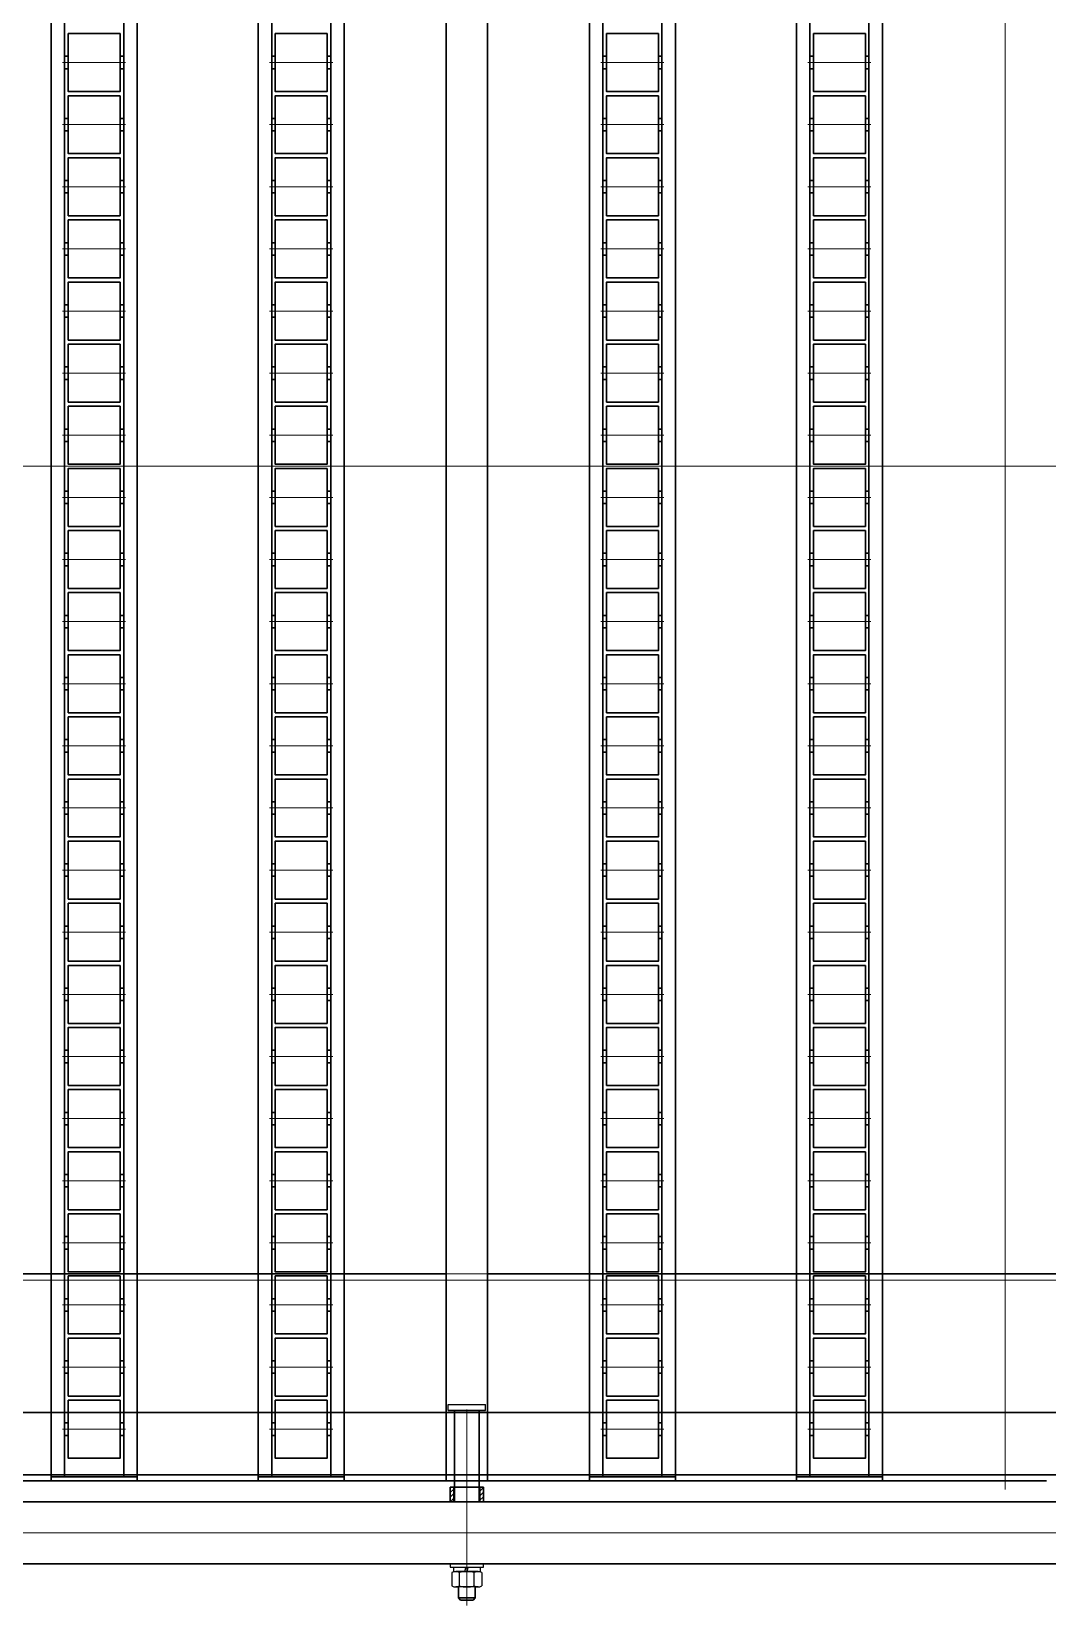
# Model space of a CAD drawing. Extents: x 539033 to 804858, y 468425 to 1263560.
# Drawn here: x 751149 to 751640, y 496145 to 496906 of the extents above; entities that cross this region are included whole.
import ezdxf

# ---------------------------------------------------------------- set-up
doc = ezdxf.new("R2010")
doc.units = 0
doc.header["$LTSCALE"] = 1000
doc.header["$MEASUREMENT"] = 0
for name, pattern in [('0', [0, 0]), ('ACAD_ISO02W100', [15, 12, -3]), ('ACAD_ISO04W100', [30, 24, -3, 0, -3]), ('SOLID', [0])]:
    doc.linetypes.add(name, pattern=pattern)
doc.layers.get('0').update_dxf_attribs({"linetype": 'CONTINUOUS'})
for name, color, linetype, lineweight in [('标注', 7, 'SOLID', 15), ('点划线', 1, 'ACAD_ISO04W100', 15), ('粗实线', 7, '0', 30), ('虚线', 6, 'ACAD_ISO02W100', 18)]:
    doc.layers.add(name, color=color, linetype=linetype, lineweight=lineweight)

# ---------------------------------------------------------------- blocks, each defined once
blk = doc.blocks.new('A$C458447FD')
at = {"layer": '标注'}
h = blk.add_hatch(dxfattribs=at)
h.set_pattern_fill('ANSI31', color=3, scale=0.5)
h.set_pattern_definition([(45, (-117.9495, 9.9451), (-1.122532, 1.122532), [])])
h.paths.add_polyline_path([(779.78, 1050.14), (778.03, 1050.14), (778.03, 1043.14), (779.78, 1043.14)])
h.paths.add_polyline_path([(794.03, 1050.14), (792.28, 1050.14), (792.28, 1043.14), (794.03, 1043.14)])
for p, q in [((778.84, 1084.39), (778.84, 1090.79)), ((780.63, 1091.34), (791.42, 1091.34)), ((782.43, 1090.79), (782.43, 1084.39)), ((789.62, 1090.79), (789.62, 1084.39)), ((793.22, 1084.39), (793.22, 1090.79)), ((794.03, 1081.74), (778.03, 1081.74)), ((778.03, 1081.74), (778.03, 1080.14)), ((778.03, 1080.14), (794.03, 1080.14)), ((792.47, 1083.84), (779.59, 1083.84)), ((779.59, 1081.74), (779.59, 1083.84)), ((792.47, 1081.74), (779.59, 1081.74)), ((780.63, 1083.84), (791.42, 1083.84)), ((785.48, 1081.74), (785.56, 1082.01)), ((785.56, 1082.01), (786.05, 1083.84)), ((786.57, 1081.74), (787.13, 1083.84)), ((792.47, 1081.74), (792.47, 1083.84)), ((794.03, 1080.14), (794.03, 1081.74))]:
    blk.add_line(p, q)
at = {"color": 3}
for p, q in [((777.03, 1006.14), (777.03, 1003.14)), ((795.03, 1006.14), (795.03, 1003.14)), ((795.03, 1003.14), (777.03, 1003.14))]:
    blk.add_line(p, q, dxfattribs=at)
for centre, radius, start, end in [((780.63, 1088.13), 3.21, 55.90631, 124.09369), ((786.03, 1079.34), 12, 72.56742, 107.43258), ((791.42, 1088.13), 3.21, 55.90631, 124.09369), ((780.63, 1087.05), 3.21, 235.90631, 304.09369), ((786.03, 1095.84), 12, 252.56742, 287.43258), ((791.42, 1087.05), 3.21, 235.90631, 304.09369)]:
    blk.add_arc(centre, radius, start, end)
at = {"layer": '点划线'}
for p, q in [((786.03, 1100.28), (786.03, 1005.65)), ((206.04, 1065.14), (1376.79, 1065.14)), ((526.03, 17.93), (526.03, 1044.24)), ((590.83, 1015.14), (621.27, 1015.14)), ((690.83, 1015.14), (721.27, 1015.14)), ((850.83, 1015.14), (881.27, 1015.14)), ((950.83, 1015.14), (981.27, 1015.14)), ((590.83, 985.14), (621.27, 985.14)), ((690.83, 985.14), (721.27, 985.14)), ((850.83, 985.14), (881.27, 985.14)), ((950.83, 985.14), (981.27, 985.14)), ((590.83, 955.14), (621.27, 955.14)), ((690.83, 955.14), (721.27, 955.14)), ((850.83, 955.14), (881.27, 955.14)), ((950.83, 955.14), (981.27, 955.14)), ((590.83, 925.14), (621.27, 925.14)), ((690.83, 925.14), (721.27, 925.14)), ((850.83, 925.14), (881.27, 925.14)), ((950.83, 925.14), (981.27, 925.14)), ((590.83, 895.14), (621.27, 895.14)), ((690.83, 895.14), (721.27, 895.14)), ((850.83, 895.14), (881.27, 895.14)), ((950.83, 895.14), (981.27, 895.14)), ((590.83, 865.14), (621.27, 865.14)), ((690.83, 865.14), (721.27, 865.14)), ((850.83, 865.14), (881.27, 865.14)), ((950.83, 865.14), (981.27, 865.14)), ((590.83, 835.14), (621.27, 835.14)), ((690.83, 835.14), (721.27, 835.14)), ((850.83, 835.14), (881.27, 835.14)), ((950.83, 835.14), (981.27, 835.14)), ((590.83, 805.14), (621.27, 805.14)), ((690.83, 805.14), (721.27, 805.14)), ((850.83, 805.14), (881.27, 805.14)), ((950.83, 805.14), (981.27, 805.14)), ((590.83, 775.14), (621.27, 775.14)), ((690.83, 775.14), (721.27, 775.14)), ((850.83, 775.14), (881.27, 775.14)), ((950.83, 775.14), (981.27, 775.14)), ((590.83, 745.14), (621.27, 745.14)), ((690.83, 745.14), (721.27, 745.14)), ((850.83, 745.14), (881.27, 745.14)), ((950.83, 745.14), (981.27, 745.14)), ((590.83, 715.14), (621.27, 715.14)), ((690.83, 715.14), (721.27, 715.14)), ((850.83, 715.14), (881.27, 715.14)), ((950.83, 715.14), (981.27, 715.14)), ((590.83, 685.14), (621.27, 685.14)), ((690.83, 685.14), (721.27, 685.14)), ((850.83, 685.14), (881.27, 685.14)), ((950.83, 685.14), (981.27, 685.14)), ((590.83, 655.14), (621.27, 655.14)), ((690.83, 655.14), (721.27, 655.14)), ((850.83, 655.14), (881.27, 655.14)), ((950.83, 655.14), (981.27, 655.14)), ((590.83, 625.14), (621.27, 625.14)), ((690.83, 625.14), (721.27, 625.14)), ((850.83, 625.14), (881.27, 625.14)), ((950.83, 625.14), (981.27, 625.14)), ((590.83, 595.14), (621.27, 595.14)), ((690.83, 595.14), (721.27, 595.14)), ((850.83, 595.14), (881.27, 595.14)), ((950.83, 595.14), (981.27, 595.14)), ((590.83, 565.14), (621.27, 565.14)), ((690.83, 565.14), (721.27, 565.14)), ((850.83, 565.14), (881.27, 565.14)), ((950.83, 565.14), (981.27, 565.14)), ((101.68, 550.14), (1459.06, 550.14)), ((590.83, 535.14), (621.27, 535.14)), ((690.83, 535.14), (721.27, 535.14)), ((850.83, 535.14), (881.27, 535.14)), ((950.83, 535.14), (981.27, 535.14)), ((590.83, 505.14), (621.27, 505.14)), ((690.83, 505.14), (721.27, 505.14)), ((850.83, 505.14), (881.27, 505.14)), ((950.83, 505.14), (981.27, 505.14)), ((590.83, 475.14), (621.27, 475.14)), ((690.83, 475.14), (721.27, 475.14)), ((850.83, 475.14), (881.27, 475.14)), ((950.83, 475.14), (981.27, 475.14)), ((590.83, 445.14), (621.27, 445.14)), ((690.83, 445.14), (721.27, 445.14)), ((850.83, 445.14), (881.27, 445.14)), ((950.83, 445.14), (981.27, 445.14)), ((590.83, 415.14), (621.27, 415.14)), ((690.83, 415.14), (721.27, 415.14)), ((850.83, 415.14), (881.27, 415.14)), ((950.83, 415.14), (981.27, 415.14)), ((590.83, 385.14), (621.27, 385.14)), ((690.83, 385.14), (721.27, 385.14)), ((850.83, 385.14), (881.27, 385.14)), ((950.83, 385.14), (981.27, 385.14)), ((590.83, 355.14), (621.27, 355.14)), ((690.83, 355.14), (721.27, 355.14)), ((850.83, 355.14), (881.27, 355.14)), ((950.83, 355.14), (981.27, 355.14))]:
    blk.add_line(p, q, dxfattribs=at)
at = {"layer": '粗实线'}
for p, q in [((783.03, 1097.64), (782.03, 1096.64)), ((782.03, 1096.64), (782.03, 1091.34)), ((790.03, 1096.64), (782.03, 1096.64)), ((783.03, 1097.64), (789.03, 1097.64)), ((789.03, 1097.64), (790.03, 1096.64)), ((790.03, 1096.64), (790.03, 1091.34)), ((211.03, 1050.14), (1361.03, 1050.14)), ((778.03, 1050.14), (778.03, 1043.14)), ((779.78, 1050.14), (779.78, 1043.14)), ((780.03, 1050.14), (780.03, 1006.14)), ((792.03, 1050.14), (792.03, 1006.14)), ((792.28, 1050.14), (792.28, 1043.14)), ((794.03, 1050.14), (794.03, 1043.14)), ((778.03, 1043.14), (794.03, 1043.14)), ((1109.83, 1037.14), (0, 1037.14)), ((506.03, 1040.14), (1321.03, 1040.14)), ((1118.6, 1007.14), (0, 1007.14)), ((276.03, 940.14), (776.03, 940.14)), ((796.03, 940.14), (1296.03, 940.14))]:
    blk.add_line(p, q, dxfattribs=at)
at = {"layer": '粗实线', "color": 4}
for p, q in [((585.28, 1040.14), (585.28, 60.14)), ((585.28, 1040.14), (626.78, 1040.14)), ((585.28, 1038.14), (626.78, 1038.14)), ((591.78, 1038.14), (591.78, 62.14)), ((620.28, 1038.14), (620.28, 62.14)), ((626.78, 1040.14), (626.78, 60.14)), ((685.28, 1040.14), (685.28, 60.14)), ((685.28, 1040.14), (726.78, 1040.14)), ((685.28, 1038.14), (726.78, 1038.14)), ((691.78, 1038.14), (691.78, 62.14)), ((720.28, 1038.14), (720.28, 62.14)), ((726.78, 1040.14), (726.78, 60.14)), ((845.28, 1040.14), (845.28, 60.14)), ((845.28, 1040.14), (886.78, 1040.14)), ((845.28, 1038.14), (886.78, 1038.14)), ((851.78, 1038.14), (851.78, 62.14)), ((880.28, 1038.14), (880.28, 62.14)), ((886.78, 1040.14), (886.78, 60.14)), ((945.28, 1040.14), (945.28, 60.14)), ((945.28, 1040.14), (986.78, 1040.14)), ((945.28, 1038.14), (986.78, 1038.14)), ((951.78, 1038.14), (951.78, 62.14)), ((980.28, 1038.14), (980.28, 62.14)), ((986.78, 1040.14), (986.78, 60.14))]:
    blk.add_line(p, q, dxfattribs=at)
at = {"layer": '粗实线', "color": 2}
for p, q in [((776.03, 1040.14), (776.03, 60.14)), ((796.03, 1040.14), (796.03, 60.14))]:
    blk.add_line(p, q, dxfattribs=at)
at = {"layer": '粗实线', "color": 3}
for p, q in [((593.53, 1018.14), (591.78, 1018.14)), ((591.78, 1018.14), (591.78, 1012.14)), ((593.53, 1012.14), (591.78, 1012.14)), ((618.53, 1018.14), (620.28, 1018.14)), ((618.53, 1012.14), (620.28, 1012.14)), ((620.28, 1018.14), (620.28, 1012.14)), ((693.53, 1018.14), (691.78, 1018.14)), ((691.78, 1018.14), (691.78, 1012.14)), ((693.53, 1012.14), (691.78, 1012.14)), ((718.53, 1018.14), (720.28, 1018.14)), ((718.53, 1012.14), (720.28, 1012.14)), ((720.28, 1018.14), (720.28, 1012.14)), ((853.53, 1018.14), (851.78, 1018.14)), ((851.78, 1018.14), (851.78, 1012.14)), ((853.53, 1012.14), (851.78, 1012.14)), ((878.53, 1018.14), (880.28, 1018.14)), ((878.53, 1012.14), (880.28, 1012.14)), ((880.28, 1018.14), (880.28, 1012.14)), ((953.53, 1018.14), (951.78, 1018.14)), ((951.78, 1018.14), (951.78, 1012.14)), ((953.53, 1012.14), (951.78, 1012.14)), ((978.53, 1018.14), (980.28, 1018.14)), ((978.53, 1012.14), (980.28, 1012.14)), ((980.28, 1018.14), (980.28, 1012.14)), ((777.03, 1006.14), (795.03, 1006.14)), ((593.53, 988.14), (591.78, 988.14)), ((591.78, 988.14), (591.78, 982.14)), ((593.53, 982.14), (591.78, 982.14)), ((618.53, 988.14), (620.28, 988.14)), ((618.53, 982.14), (620.28, 982.14)), ((620.28, 988.14), (620.28, 982.14)), ((693.53, 988.14), (691.78, 988.14)), ((691.78, 988.14), (691.78, 982.14)), ((693.53, 982.14), (691.78, 982.14)), ((718.53, 988.14), (720.28, 988.14)), ((718.53, 982.14), (720.28, 982.14)), ((720.28, 988.14), (720.28, 982.14)), ((853.53, 988.14), (851.78, 988.14)), ((851.78, 988.14), (851.78, 982.14)), ((853.53, 982.14), (851.78, 982.14)), ((878.53, 988.14), (880.28, 988.14)), ((878.53, 982.14), (880.28, 982.14)), ((880.28, 988.14), (880.28, 982.14)), ((953.53, 988.14), (951.78, 988.14)), ((951.78, 988.14), (951.78, 982.14)), ((953.53, 982.14), (951.78, 982.14)), ((978.53, 988.14), (980.28, 988.14)), ((978.53, 982.14), (980.28, 982.14)), ((980.28, 988.14), (980.28, 982.14)), ((593.53, 958.14), (591.78, 958.14)), ((591.78, 958.14), (591.78, 952.14)), ((618.53, 958.14), (620.28, 958.14)), ((620.28, 958.14), (620.28, 952.14)), ((693.53, 958.14), (691.78, 958.14)), ((691.78, 958.14), (691.78, 952.14)), ((718.53, 958.14), (720.28, 958.14)), ((720.28, 958.14), (720.28, 952.14)), ((853.53, 958.14), (851.78, 958.14)), ((851.78, 958.14), (851.78, 952.14)), ((878.53, 958.14), (880.28, 958.14)), ((880.28, 958.14), (880.28, 952.14)), ((953.53, 958.14), (951.78, 958.14)), ((951.78, 958.14), (951.78, 952.14)), ((978.53, 958.14), (980.28, 958.14)), ((980.28, 958.14), (980.28, 952.14)), ((593.53, 952.14), (591.78, 952.14)), ((618.53, 952.14), (620.28, 952.14)), ((693.53, 952.14), (691.78, 952.14)), ((718.53, 952.14), (720.28, 952.14)), ((853.53, 952.14), (851.78, 952.14)), ((878.53, 952.14), (880.28, 952.14)), ((953.53, 952.14), (951.78, 952.14)), ((978.53, 952.14), (980.28, 952.14)), ((593.53, 928.14), (591.78, 928.14)), ((591.78, 928.14), (591.78, 922.14)), ((618.53, 928.14), (620.28, 928.14)), ((620.28, 928.14), (620.28, 922.14)), ((693.53, 928.14), (691.78, 928.14)), ((691.78, 928.14), (691.78, 922.14)), ((718.53, 928.14), (720.28, 928.14)), ((720.28, 928.14), (720.28, 922.14)), ((853.53, 928.14), (851.78, 928.14)), ((851.78, 928.14), (851.78, 922.14)), ((878.53, 928.14), (880.28, 928.14)), ((880.28, 928.14), (880.28, 922.14)), ((953.53, 928.14), (951.78, 928.14)), ((951.78, 928.14), (951.78, 922.14)), ((978.53, 928.14), (980.28, 928.14)), ((980.28, 928.14), (980.28, 922.14)), ((593.53, 922.14), (591.78, 922.14)), ((618.53, 922.14), (620.28, 922.14)), ((693.53, 922.14), (691.78, 922.14)), ((718.53, 922.14), (720.28, 922.14)), ((853.53, 922.14), (851.78, 922.14)), ((878.53, 922.14), (880.28, 922.14)), ((953.53, 922.14), (951.78, 922.14)), ((978.53, 922.14), (980.28, 922.14)), ((593.53, 898.14), (591.78, 898.14)), ((591.78, 898.14), (591.78, 892.14)), ((618.53, 898.14), (620.28, 898.14)), ((620.28, 898.14), (620.28, 892.14)), ((693.53, 898.14), (691.78, 898.14)), ((691.78, 898.14), (691.78, 892.14)), ((718.53, 898.14), (720.28, 898.14)), ((720.28, 898.14), (720.28, 892.14)), ((853.53, 898.14), (851.78, 898.14)), ((851.78, 898.14), (851.78, 892.14)), ((878.53, 898.14), (880.28, 898.14)), ((880.28, 898.14), (880.28, 892.14)), ((953.53, 898.14), (951.78, 898.14)), ((951.78, 898.14), (951.78, 892.14)), ((978.53, 898.14), (980.28, 898.14)), ((980.28, 898.14), (980.28, 892.14)), ((593.53, 892.14), (591.78, 892.14)), ((618.53, 892.14), (620.28, 892.14)), ((693.53, 892.14), (691.78, 892.14)), ((718.53, 892.14), (720.28, 892.14)), ((853.53, 892.14), (851.78, 892.14)), ((878.53, 892.14), (880.28, 892.14)), ((953.53, 892.14), (951.78, 892.14)), ((978.53, 892.14), (980.28, 892.14)), ((593.53, 868.14), (591.78, 868.14)), ((591.78, 868.14), (591.78, 862.14)), ((618.53, 868.14), (620.28, 868.14)), ((620.28, 868.14), (620.28, 862.14)), ((693.53, 868.14), (691.78, 868.14)), ((691.78, 868.14), (691.78, 862.14)), ((718.53, 868.14), (720.28, 868.14)), ((720.28, 868.14), (720.28, 862.14)), ((853.53, 868.14), (851.78, 868.14)), ((851.78, 868.14), (851.78, 862.14)), ((878.53, 868.14), (880.28, 868.14)), ((880.28, 868.14), (880.28, 862.14)), ((953.53, 868.14), (951.78, 868.14)), ((951.78, 868.14), (951.78, 862.14)), ((978.53, 868.14), (980.28, 868.14)), ((980.28, 868.14), (980.28, 862.14)), ((593.53, 862.14), (591.78, 862.14)), ((618.53, 862.14), (620.28, 862.14)), ((693.53, 862.14), (691.78, 862.14)), ((718.53, 862.14), (720.28, 862.14)), ((853.53, 862.14), (851.78, 862.14)), ((878.53, 862.14), (880.28, 862.14)), ((953.53, 862.14), (951.78, 862.14)), ((978.53, 862.14), (980.28, 862.14)), ((593.53, 838.14), (591.78, 838.14)), ((591.78, 838.14), (591.78, 832.14)), ((618.53, 838.14), (620.28, 838.14)), ((620.28, 838.14), (620.28, 832.14)), ((693.53, 838.14), (691.78, 838.14)), ((691.78, 838.14), (691.78, 832.14)), ((718.53, 838.14), (720.28, 838.14)), ((720.28, 838.14), (720.28, 832.14)), ((853.53, 838.14), (851.78, 838.14)), ((851.78, 838.14), (851.78, 832.14)), ((878.53, 838.14), (880.28, 838.14)), ((880.28, 838.14), (880.28, 832.14)), ((953.53, 838.14), (951.78, 838.14)), ((951.78, 838.14), (951.78, 832.14)), ((978.53, 838.14), (980.28, 838.14)), ((980.28, 838.14), (980.28, 832.14)), ((593.53, 832.14), (591.78, 832.14)), ((618.53, 832.14), (620.28, 832.14)), ((693.53, 832.14), (691.78, 832.14)), ((718.53, 832.14), (720.28, 832.14)), ((853.53, 832.14), (851.78, 832.14)), ((878.53, 832.14), (880.28, 832.14)), ((953.53, 832.14), (951.78, 832.14)), ((978.53, 832.14), (980.28, 832.14)), ((593.53, 808.14), (591.78, 808.14)), ((591.78, 808.14), (591.78, 802.14)), ((618.53, 808.14), (620.28, 808.14)), ((620.28, 808.14), (620.28, 802.14)), ((693.53, 808.14), (691.78, 808.14)), ((691.78, 808.14), (691.78, 802.14)), ((718.53, 808.14), (720.28, 808.14)), ((720.28, 808.14), (720.28, 802.14)), ((853.53, 808.14), (851.78, 808.14)), ((851.78, 808.14), (851.78, 802.14)), ((878.53, 808.14), (880.28, 808.14)), ((880.28, 808.14), (880.28, 802.14)), ((953.53, 808.14), (951.78, 808.14)), ((951.78, 808.14), (951.78, 802.14)), ((978.53, 808.14), (980.28, 808.14)), ((980.28, 808.14), (980.28, 802.14)), ((593.53, 802.14), (591.78, 802.14)), ((618.53, 802.14), (620.28, 802.14)), ((693.53, 802.14), (691.78, 802.14)), ((718.53, 802.14), (720.28, 802.14)), ((853.53, 802.14), (851.78, 802.14)), ((878.53, 802.14), (880.28, 802.14)), ((953.53, 802.14), (951.78, 802.14)), ((978.53, 802.14), (980.28, 802.14)), ((593.53, 778.14), (591.78, 778.14)), ((591.78, 778.14), (591.78, 772.14)), ((618.53, 778.14), (620.28, 778.14)), ((620.28, 778.14), (620.28, 772.14)), ((693.53, 778.14), (691.78, 778.14)), ((691.78, 778.14), (691.78, 772.14)), ((718.53, 778.14), (720.28, 778.14)), ((720.28, 778.14), (720.28, 772.14)), ((853.53, 778.14), (851.78, 778.14)), ((851.78, 778.14), (851.78, 772.14)), ((878.53, 778.14), (880.28, 778.14)), ((880.28, 778.14), (880.28, 772.14)), ((953.53, 778.14), (951.78, 778.14)), ((951.78, 778.14), (951.78, 772.14)), ((978.53, 778.14), (980.28, 778.14)), ((980.28, 778.14), (980.28, 772.14)), ((593.53, 772.14), (591.78, 772.14)), ((618.53, 772.14), (620.28, 772.14)), ((693.53, 772.14), (691.78, 772.14)), ((718.53, 772.14), (720.28, 772.14)), ((853.53, 772.14), (851.78, 772.14)), ((878.53, 772.14), (880.28, 772.14)), ((953.53, 772.14), (951.78, 772.14)), ((978.53, 772.14), (980.28, 772.14)), ((593.53, 748.14), (591.78, 748.14)), ((591.78, 748.14), (591.78, 742.14)), ((618.53, 748.14), (620.28, 748.14)), ((620.28, 748.14), (620.28, 742.14)), ((693.53, 748.14), (691.78, 748.14)), ((691.78, 748.14), (691.78, 742.14)), ((718.53, 748.14), (720.28, 748.14)), ((720.28, 748.14), (720.28, 742.14)), ((853.53, 748.14), (851.78, 748.14)), ((851.78, 748.14), (851.78, 742.14)), ((878.53, 748.14), (880.28, 748.14)), ((880.28, 748.14), (880.28, 742.14)), ((953.53, 748.14), (951.78, 748.14)), ((951.78, 748.14), (951.78, 742.14)), ((978.53, 748.14), (980.28, 748.14)), ((980.28, 748.14), (980.28, 742.14)), ((593.53, 742.14), (591.78, 742.14)), ((618.53, 742.14), (620.28, 742.14)), ((693.53, 742.14), (691.78, 742.14)), ((718.53, 742.14), (720.28, 742.14)), ((853.53, 742.14), (851.78, 742.14)), ((878.53, 742.14), (880.28, 742.14)), ((953.53, 742.14), (951.78, 742.14)), ((978.53, 742.14), (980.28, 742.14)), ((593.53, 718.14), (591.78, 718.14)), ((591.78, 718.14), (591.78, 712.14)), ((618.53, 718.14), (620.28, 718.14)), ((620.28, 718.14), (620.28, 712.14)), ((693.53, 718.14), (691.78, 718.14)), ((691.78, 718.14), (691.78, 712.14)), ((718.53, 718.14), (720.28, 718.14)), ((720.28, 718.14), (720.28, 712.14)), ((853.53, 718.14), (851.78, 718.14)), ((851.78, 718.14), (851.78, 712.14)), ((878.53, 718.14), (880.28, 718.14)), ((880.28, 718.14), (880.28, 712.14)), ((953.53, 718.14), (951.78, 718.14)), ((951.78, 718.14), (951.78, 712.14)), ((978.53, 718.14), (980.28, 718.14)), ((980.28, 718.14), (980.28, 712.14)), ((593.53, 712.14), (591.78, 712.14)), ((618.53, 712.14), (620.28, 712.14)), ((693.53, 712.14), (691.78, 712.14)), ((718.53, 712.14), (720.28, 712.14)), ((853.53, 712.14), (851.78, 712.14)), ((878.53, 712.14), (880.28, 712.14)), ((953.53, 712.14), (951.78, 712.14)), ((978.53, 712.14), (980.28, 712.14)), ((593.53, 688.14), (591.78, 688.14)), ((591.78, 688.14), (591.78, 682.14)), ((618.53, 688.14), (620.28, 688.14)), ((620.28, 688.14), (620.28, 682.14)), ((693.53, 688.14), (691.78, 688.14)), ((691.78, 688.14), (691.78, 682.14)), ((718.53, 688.14), (720.28, 688.14)), ((720.28, 688.14), (720.28, 682.14)), ((853.53, 688.14), (851.78, 688.14)), ((851.78, 688.14), (851.78, 682.14)), ((878.53, 688.14), (880.28, 688.14)), ((880.28, 688.14), (880.28, 682.14)), ((953.53, 688.14), (951.78, 688.14)), ((951.78, 688.14), (951.78, 682.14)), ((978.53, 688.14), (980.28, 688.14)), ((980.28, 688.14), (980.28, 682.14)), ((593.53, 682.14), (591.78, 682.14)), ((618.53, 682.14), (620.28, 682.14)), ((693.53, 682.14), (691.78, 682.14)), ((718.53, 682.14), (720.28, 682.14)), ((853.53, 682.14), (851.78, 682.14)), ((878.53, 682.14), (880.28, 682.14)), ((953.53, 682.14), (951.78, 682.14)), ((978.53, 682.14), (980.28, 682.14)), ((593.53, 658.14), (591.78, 658.14)), ((591.78, 658.14), (591.78, 652.14)), ((618.53, 658.14), (620.28, 658.14)), ((620.28, 658.14), (620.28, 652.14)), ((693.53, 658.14), (691.78, 658.14)), ((691.78, 658.14), (691.78, 652.14)), ((718.53, 658.14), (720.28, 658.14)), ((720.28, 658.14), (720.28, 652.14)), ((853.53, 658.14), (851.78, 658.14)), ((851.78, 658.14), (851.78, 652.14)), ((878.53, 658.14), (880.28, 658.14)), ((880.28, 658.14), (880.28, 652.14)), ((953.53, 658.14), (951.78, 658.14)), ((951.78, 658.14), (951.78, 652.14)), ((978.53, 658.14), (980.28, 658.14)), ((980.28, 658.14), (980.28, 652.14)), ((593.53, 652.14), (591.78, 652.14)), ((618.53, 652.14), (620.28, 652.14)), ((693.53, 652.14), (691.78, 652.14)), ((718.53, 652.14), (720.28, 652.14)), ((853.53, 652.14), (851.78, 652.14)), ((878.53, 652.14), (880.28, 652.14)), ((953.53, 652.14), (951.78, 652.14)), ((978.53, 652.14), (980.28, 652.14)), ((593.53, 628.14), (591.78, 628.14)), ((591.78, 628.14), (591.78, 622.14)), ((618.53, 628.14), (620.28, 628.14)), ((620.28, 628.14), (620.28, 622.14)), ((693.53, 628.14), (691.78, 628.14)), ((691.78, 628.14), (691.78, 622.14)), ((718.53, 628.14), (720.28, 628.14)), ((720.28, 628.14), (720.28, 622.14)), ((853.53, 628.14), (851.78, 628.14)), ((851.78, 628.14), (851.78, 622.14)), ((878.53, 628.14), (880.28, 628.14)), ((880.28, 628.14), (880.28, 622.14)), ((953.53, 628.14), (951.78, 628.14)), ((951.78, 628.14), (951.78, 622.14)), ((978.53, 628.14), (980.28, 628.14)), ((980.28, 628.14), (980.28, 622.14)), ((593.53, 622.14), (591.78, 622.14)), ((618.53, 622.14), (620.28, 622.14)), ((693.53, 622.14), (691.78, 622.14)), ((718.53, 622.14), (720.28, 622.14)), ((853.53, 622.14), (851.78, 622.14)), ((878.53, 622.14), (880.28, 622.14)), ((953.53, 622.14), (951.78, 622.14)), ((978.53, 622.14), (980.28, 622.14)), ((593.53, 598.14), (591.78, 598.14)), ((591.78, 598.14), (591.78, 592.14)), ((618.53, 598.14), (620.28, 598.14)), ((620.28, 598.14), (620.28, 592.14)), ((693.53, 598.14), (691.78, 598.14)), ((691.78, 598.14), (691.78, 592.14)), ((718.53, 598.14), (720.28, 598.14)), ((720.28, 598.14), (720.28, 592.14)), ((853.53, 598.14), (851.78, 598.14)), ((851.78, 598.14), (851.78, 592.14)), ((878.53, 598.14), (880.28, 598.14)), ((880.28, 598.14), (880.28, 592.14)), ((953.53, 598.14), (951.78, 598.14)), ((951.78, 598.14), (951.78, 592.14)), ((978.53, 598.14), (980.28, 598.14)), ((980.28, 598.14), (980.28, 592.14)), ((593.53, 592.14), (591.78, 592.14)), ((618.53, 592.14), (620.28, 592.14)), ((693.53, 592.14), (691.78, 592.14)), ((718.53, 592.14), (720.28, 592.14)), ((853.53, 592.14), (851.78, 592.14)), ((878.53, 592.14), (880.28, 592.14)), ((953.53, 592.14), (951.78, 592.14)), ((978.53, 592.14), (980.28, 592.14)), ((593.53, 568.14), (591.78, 568.14)), ((591.78, 568.14), (591.78, 562.14)), ((618.53, 568.14), (620.28, 568.14)), ((620.28, 568.14), (620.28, 562.14)), ((693.53, 568.14), (691.78, 568.14)), ((691.78, 568.14), (691.78, 562.14)), ((718.53, 568.14), (720.28, 568.14)), ((720.28, 568.14), (720.28, 562.14)), ((853.53, 568.14), (851.78, 568.14)), ((851.78, 568.14), (851.78, 562.14)), ((878.53, 568.14), (880.28, 568.14)), ((880.28, 568.14), (880.28, 562.14)), ((953.53, 568.14), (951.78, 568.14)), ((951.78, 568.14), (951.78, 562.14)), ((978.53, 568.14), (980.28, 568.14)), ((980.28, 568.14), (980.28, 562.14)), ((593.53, 562.14), (591.78, 562.14)), ((618.53, 562.14), (620.28, 562.14)), ((693.53, 562.14), (691.78, 562.14)), ((718.53, 562.14), (720.28, 562.14)), ((853.53, 562.14), (851.78, 562.14)), ((878.53, 562.14), (880.28, 562.14)), ((953.53, 562.14), (951.78, 562.14)), ((978.53, 562.14), (980.28, 562.14)), ((593.53, 538.14), (591.78, 538.14)), ((591.78, 538.14), (591.78, 532.14)), ((593.53, 532.14), (591.78, 532.14)), ((618.53, 538.14), (620.28, 538.14)), ((618.53, 532.14), (620.28, 532.14)), ((620.28, 538.14), (620.28, 532.14)), ((693.53, 538.14), (691.78, 538.14)), ((691.78, 538.14), (691.78, 532.14)), ((693.53, 532.14), (691.78, 532.14)), ((718.53, 538.14), (720.28, 538.14)), ((718.53, 532.14), (720.28, 532.14)), ((720.28, 538.14), (720.28, 532.14)), ((853.53, 538.14), (851.78, 538.14)), ((851.78, 538.14), (851.78, 532.14)), ((853.53, 532.14), (851.78, 532.14)), ((878.53, 538.14), (880.28, 538.14)), ((878.53, 532.14), (880.28, 532.14)), ((880.28, 538.14), (880.28, 532.14)), ((953.53, 538.14), (951.78, 538.14)), ((951.78, 538.14), (951.78, 532.14)), ((953.53, 532.14), (951.78, 532.14)), ((978.53, 538.14), (980.28, 538.14)), ((978.53, 532.14), (980.28, 532.14)), ((980.28, 538.14), (980.28, 532.14)), ((593.53, 508.14), (591.78, 508.14)), ((591.78, 508.14), (591.78, 502.14)), ((593.53, 502.14), (591.78, 502.14)), ((618.53, 508.14), (620.28, 508.14)), ((618.53, 502.14), (620.28, 502.14)), ((620.28, 508.14), (620.28, 502.14)), ((693.53, 508.14), (691.78, 508.14)), ((691.78, 508.14), (691.78, 502.14)), ((693.53, 502.14), (691.78, 502.14)), ((718.53, 508.14), (720.28, 508.14)), ((718.53, 502.14), (720.28, 502.14)), ((720.28, 508.14), (720.28, 502.14)), ((853.53, 508.14), (851.78, 508.14)), ((851.78, 508.14), (851.78, 502.14)), ((853.53, 502.14), (851.78, 502.14)), ((878.53, 508.14), (880.28, 508.14)), ((878.53, 502.14), (880.28, 502.14)), ((880.28, 508.14), (880.28, 502.14)), ((953.53, 508.14), (951.78, 508.14)), ((951.78, 508.14), (951.78, 502.14)), ((953.53, 502.14), (951.78, 502.14)), ((978.53, 508.14), (980.28, 508.14)), ((978.53, 502.14), (980.28, 502.14)), ((980.28, 508.14), (980.28, 502.14)), ((593.53, 478.14), (591.78, 478.14)), ((591.78, 478.14), (591.78, 472.14)), ((593.53, 472.14), (591.78, 472.14)), ((618.53, 478.14), (620.28, 478.14)), ((618.53, 472.14), (620.28, 472.14)), ((620.28, 478.14), (620.28, 472.14)), ((693.53, 478.14), (691.78, 478.14)), ((691.78, 478.14), (691.78, 472.14)), ((693.53, 472.14), (691.78, 472.14)), ((718.53, 478.14), (720.28, 478.14)), ((718.53, 472.14), (720.28, 472.14)), ((720.28, 478.14), (720.28, 472.14)), ((853.53, 478.14), (851.78, 478.14)), ((851.78, 478.14), (851.78, 472.14)), ((853.53, 472.14), (851.78, 472.14)), ((878.53, 478.14), (880.28, 478.14)), ((878.53, 472.14), (880.28, 472.14)), ((880.28, 478.14), (880.28, 472.14)), ((953.53, 478.14), (951.78, 478.14)), ((951.78, 478.14), (951.78, 472.14)), ((953.53, 472.14), (951.78, 472.14)), ((978.53, 478.14), (980.28, 478.14)), ((978.53, 472.14), (980.28, 472.14)), ((980.28, 478.14), (980.28, 472.14)), ((593.53, 448.14), (591.78, 448.14)), ((591.78, 448.14), (591.78, 442.14)), ((593.53, 442.14), (591.78, 442.14)), ((618.53, 448.14), (620.28, 448.14)), ((618.53, 442.14), (620.28, 442.14)), ((620.28, 448.14), (620.28, 442.14)), ((693.53, 448.14), (691.78, 448.14)), ((691.78, 448.14), (691.78, 442.14)), ((693.53, 442.14), (691.78, 442.14)), ((718.53, 448.14), (720.28, 448.14)), ((718.53, 442.14), (720.28, 442.14)), ((720.28, 448.14), (720.28, 442.14)), ((853.53, 448.14), (851.78, 448.14)), ((851.78, 448.14), (851.78, 442.14)), ((853.53, 442.14), (851.78, 442.14)), ((878.53, 448.14), (880.28, 448.14)), ((878.53, 442.14), (880.28, 442.14)), ((880.28, 448.14), (880.28, 442.14)), ((953.53, 448.14), (951.78, 448.14)), ((951.78, 448.14), (951.78, 442.14)), ((953.53, 442.14), (951.78, 442.14)), ((978.53, 448.14), (980.28, 448.14)), ((978.53, 442.14), (980.28, 442.14)), ((980.28, 448.14), (980.28, 442.14)), ((593.53, 418.14), (591.78, 418.14)), ((591.78, 418.14), (591.78, 412.14)), ((618.53, 418.14), (620.28, 418.14)), ((620.28, 418.14), (620.28, 412.14)), ((693.53, 418.14), (691.78, 418.14)), ((691.78, 418.14), (691.78, 412.14)), ((718.53, 418.14), (720.28, 418.14)), ((720.28, 418.14), (720.28, 412.14)), ((853.53, 418.14), (851.78, 418.14)), ((851.78, 418.14), (851.78, 412.14)), ((878.53, 418.14), (880.28, 418.14)), ((880.28, 418.14), (880.28, 412.14)), ((953.53, 418.14), (951.78, 418.14)), ((951.78, 418.14), (951.78, 412.14)), ((978.53, 418.14), (980.28, 418.14)), ((980.28, 418.14), (980.28, 412.14)), ((593.53, 412.14), (591.78, 412.14)), ((618.53, 412.14), (620.28, 412.14)), ((693.53, 412.14), (691.78, 412.14)), ((718.53, 412.14), (720.28, 412.14)), ((853.53, 412.14), (851.78, 412.14)), ((878.53, 412.14), (880.28, 412.14)), ((953.53, 412.14), (951.78, 412.14)), ((978.53, 412.14), (980.28, 412.14)), ((593.53, 388.14), (591.78, 388.14)), ((591.78, 388.14), (591.78, 382.14)), ((618.53, 388.14), (620.28, 388.14)), ((620.28, 388.14), (620.28, 382.14)), ((693.53, 388.14), (691.78, 388.14)), ((691.78, 388.14), (691.78, 382.14)), ((718.53, 388.14), (720.28, 388.14)), ((720.28, 388.14), (720.28, 382.14)), ((853.53, 388.14), (851.78, 388.14)), ((851.78, 388.14), (851.78, 382.14)), ((878.53, 388.14), (880.28, 388.14)), ((880.28, 388.14), (880.28, 382.14)), ((953.53, 388.14), (951.78, 388.14)), ((951.78, 388.14), (951.78, 382.14)), ((978.53, 388.14), (980.28, 388.14)), ((980.28, 388.14), (980.28, 382.14)), ((593.53, 382.14), (591.78, 382.14)), ((618.53, 382.14), (620.28, 382.14)), ((693.53, 382.14), (691.78, 382.14)), ((718.53, 382.14), (720.28, 382.14)), ((853.53, 382.14), (851.78, 382.14)), ((878.53, 382.14), (880.28, 382.14)), ((953.53, 382.14), (951.78, 382.14)), ((978.53, 382.14), (980.28, 382.14)), ((593.53, 358.14), (591.78, 358.14)), ((591.78, 358.14), (591.78, 352.14)), ((618.53, 358.14), (620.28, 358.14)), ((620.28, 358.14), (620.28, 352.14)), ((693.53, 358.14), (691.78, 358.14)), ((691.78, 358.14), (691.78, 352.14)), ((718.53, 358.14), (720.28, 358.14)), ((720.28, 358.14), (720.28, 352.14)), ((853.53, 358.14), (851.78, 358.14)), ((851.78, 358.14), (851.78, 352.14)), ((878.53, 358.14), (880.28, 358.14)), ((880.28, 358.14), (880.28, 352.14)), ((953.53, 358.14), (951.78, 358.14)), ((951.78, 358.14), (951.78, 352.14)), ((978.53, 358.14), (980.28, 358.14)), ((980.28, 358.14), (980.28, 352.14)), ((593.53, 352.14), (591.78, 352.14)), ((618.53, 352.14), (620.28, 352.14)), ((693.53, 352.14), (691.78, 352.14)), ((718.53, 352.14), (720.28, 352.14)), ((853.53, 352.14), (851.78, 352.14)), ((878.53, 352.14), (880.28, 352.14)), ((953.53, 352.14), (951.78, 352.14)), ((978.53, 352.14), (980.28, 352.14))]:
    blk.add_line(p, q, dxfattribs=at)
at = {"layer": '粗实线'}
blk.add_lwpolyline([(211.03, 20.14), (1361.03, 20.14), (1361.03, 1080.14), (211.03, 1080.14)], close=True, dxfattribs=at)
at = {"layer": '粗实线', "color": 3}
for points in [[(593.53, 1001.14), (618.53, 1001.14), (618.53, 1029.14), (593.53, 1029.14)], [(693.53, 1001.14), (718.53, 1001.14), (718.53, 1029.14), (693.53, 1029.14)], [(853.53, 1001.14), (878.53, 1001.14), (878.53, 1029.14), (853.53, 1029.14)], [(953.53, 1001.14), (978.53, 1001.14), (978.53, 1029.14), (953.53, 1029.14)], [(593.53, 971.14), (618.53, 971.14), (618.53, 999.14), (593.53, 999.14)], [(693.53, 971.14), (718.53, 971.14), (718.53, 999.14), (693.53, 999.14)], [(853.53, 971.14), (878.53, 971.14), (878.53, 999.14), (853.53, 999.14)], [(953.53, 971.14), (978.53, 971.14), (978.53, 999.14), (953.53, 999.14)], [(593.53, 941.14), (618.53, 941.14), (618.53, 969.14), (593.53, 969.14)], [(693.53, 941.14), (718.53, 941.14), (718.53, 969.14), (693.53, 969.14)], [(853.53, 941.14), (878.53, 941.14), (878.53, 969.14), (853.53, 969.14)], [(953.53, 941.14), (978.53, 941.14), (978.53, 969.14), (953.53, 969.14)], [(593.53, 911.14), (618.53, 911.14), (618.53, 939.14), (593.53, 939.14)], [(693.53, 911.14), (718.53, 911.14), (718.53, 939.14), (693.53, 939.14)], [(853.53, 911.14), (878.53, 911.14), (878.53, 939.14), (853.53, 939.14)], [(953.53, 911.14), (978.53, 911.14), (978.53, 939.14), (953.53, 939.14)], [(593.53, 881.14), (618.53, 881.14), (618.53, 909.14), (593.53, 909.14)], [(693.53, 881.14), (718.53, 881.14), (718.53, 909.14), (693.53, 909.14)], [(853.53, 881.14), (878.53, 881.14), (878.53, 909.14), (853.53, 909.14)], [(953.53, 881.14), (978.53, 881.14), (978.53, 909.14), (953.53, 909.14)], [(593.53, 851.14), (618.53, 851.14), (618.53, 879.14), (593.53, 879.14)], [(693.53, 851.14), (718.53, 851.14), (718.53, 879.14), (693.53, 879.14)], [(853.53, 851.14), (878.53, 851.14), (878.53, 879.14), (853.53, 879.14)], [(953.53, 851.14), (978.53, 851.14), (978.53, 879.14), (953.53, 879.14)], [(593.53, 821.14), (618.53, 821.14), (618.53, 849.14), (593.53, 849.14)], [(693.53, 821.14), (718.53, 821.14), (718.53, 849.14), (693.53, 849.14)], [(853.53, 821.14), (878.53, 821.14), (878.53, 849.14), (853.53, 849.14)], [(953.53, 821.14), (978.53, 821.14), (978.53, 849.14), (953.53, 849.14)], [(593.53, 791.14), (618.53, 791.14), (618.53, 819.14), (593.53, 819.14)], [(693.53, 791.14), (718.53, 791.14), (718.53, 819.14), (693.53, 819.14)], [(853.53, 791.14), (878.53, 791.14), (878.53, 819.14), (853.53, 819.14)], [(953.53, 791.14), (978.53, 791.14), (978.53, 819.14), (953.53, 819.14)], [(593.53, 761.14), (618.53, 761.14), (618.53, 789.14), (593.53, 789.14)], [(693.53, 761.14), (718.53, 761.14), (718.53, 789.14), (693.53, 789.14)], [(853.53, 761.14), (878.53, 761.14), (878.53, 789.14), (853.53, 789.14)], [(953.53, 761.14), (978.53, 761.14), (978.53, 789.14), (953.53, 789.14)], [(593.53, 731.14), (618.53, 731.14), (618.53, 759.14), (593.53, 759.14)], [(693.53, 731.14), (718.53, 731.14), (718.53, 759.14), (693.53, 759.14)], [(853.53, 731.14), (878.53, 731.14), (878.53, 759.14), (853.53, 759.14)], [(953.53, 731.14), (978.53, 731.14), (978.53, 759.14), (953.53, 759.14)], [(593.53, 701.14), (618.53, 701.14), (618.53, 729.14), (593.53, 729.14)], [(693.53, 701.14), (718.53, 701.14), (718.53, 729.14), (693.53, 729.14)], [(853.53, 701.14), (878.53, 701.14), (878.53, 729.14), (853.53, 729.14)], [(953.53, 701.14), (978.53, 701.14), (978.53, 729.14), (953.53, 729.14)], [(593.53, 671.14), (618.53, 671.14), (618.53, 699.14), (593.53, 699.14)], [(693.53, 671.14), (718.53, 671.14), (718.53, 699.14), (693.53, 699.14)], [(853.53, 671.14), (878.53, 671.14), (878.53, 699.14), (853.53, 699.14)], [(953.53, 671.14), (978.53, 671.14), (978.53, 699.14), (953.53, 699.14)], [(593.53, 641.14), (618.53, 641.14), (618.53, 669.14), (593.53, 669.14)], [(693.53, 641.14), (718.53, 641.14), (718.53, 669.14), (693.53, 669.14)], [(853.53, 641.14), (878.53, 641.14), (878.53, 669.14), (853.53, 669.14)], [(953.53, 641.14), (978.53, 641.14), (978.53, 669.14), (953.53, 669.14)], [(593.53, 611.14), (618.53, 611.14), (618.53, 639.14), (593.53, 639.14)], [(693.53, 611.14), (718.53, 611.14), (718.53, 639.14), (693.53, 639.14)], [(853.53, 611.14), (878.53, 611.14), (878.53, 639.14), (853.53, 639.14)], [(953.53, 611.14), (978.53, 611.14), (978.53, 639.14), (953.53, 639.14)], [(593.53, 581.14), (618.53, 581.14), (618.53, 609.14), (593.53, 609.14)], [(693.53, 581.14), (718.53, 581.14), (718.53, 609.14), (693.53, 609.14)], [(853.53, 581.14), (878.53, 581.14), (878.53, 609.14), (853.53, 609.14)], [(953.53, 581.14), (978.53, 581.14), (978.53, 609.14), (953.53, 609.14)], [(593.53, 551.14), (618.53, 551.14), (618.53, 579.14), (593.53, 579.14)], [(693.53, 551.14), (718.53, 551.14), (718.53, 579.14), (693.53, 579.14)], [(853.53, 551.14), (878.53, 551.14), (878.53, 579.14), (853.53, 579.14)], [(953.53, 551.14), (978.53, 551.14), (978.53, 579.14), (953.53, 579.14)], [(593.53, 521.14), (618.53, 521.14), (618.53, 549.14), (593.53, 549.14)], [(693.53, 521.14), (718.53, 521.14), (718.53, 549.14), (693.53, 549.14)], [(853.53, 521.14), (878.53, 521.14), (878.53, 549.14), (853.53, 549.14)], [(953.53, 521.14), (978.53, 521.14), (978.53, 549.14), (953.53, 549.14)], [(593.53, 491.14), (618.53, 491.14), (618.53, 519.14), (593.53, 519.14)], [(693.53, 491.14), (718.53, 491.14), (718.53, 519.14), (693.53, 519.14)], [(853.53, 491.14), (878.53, 491.14), (878.53, 519.14), (853.53, 519.14)], [(953.53, 491.14), (978.53, 491.14), (978.53, 519.14), (953.53, 519.14)], [(593.53, 461.14), (618.53, 461.14), (618.53, 489.14), (593.53, 489.14)], [(693.53, 461.14), (718.53, 461.14), (718.53, 489.14), (693.53, 489.14)], [(853.53, 461.14), (878.53, 461.14), (878.53, 489.14), (853.53, 489.14)], [(953.53, 461.14), (978.53, 461.14), (978.53, 489.14), (953.53, 489.14)], [(593.53, 431.14), (618.53, 431.14), (618.53, 459.14), (593.53, 459.14)], [(693.53, 431.14), (718.53, 431.14), (718.53, 459.14), (693.53, 459.14)], [(853.53, 431.14), (878.53, 431.14), (878.53, 459.14), (853.53, 459.14)], [(953.53, 431.14), (978.53, 431.14), (978.53, 459.14), (953.53, 459.14)], [(593.53, 401.14), (618.53, 401.14), (618.53, 429.14), (593.53, 429.14)], [(693.53, 401.14), (718.53, 401.14), (718.53, 429.14), (693.53, 429.14)], [(853.53, 401.14), (878.53, 401.14), (878.53, 429.14), (853.53, 429.14)], [(953.53, 401.14), (978.53, 401.14), (978.53, 429.14), (953.53, 429.14)], [(593.53, 371.14), (618.53, 371.14), (618.53, 399.14), (593.53, 399.14)], [(693.53, 371.14), (718.53, 371.14), (718.53, 399.14), (693.53, 399.14)], [(853.53, 371.14), (878.53, 371.14), (878.53, 399.14), (853.53, 399.14)], [(953.53, 371.14), (978.53, 371.14), (978.53, 399.14), (953.53, 399.14)], [(593.53, 341.14), (618.53, 341.14), (618.53, 369.14), (593.53, 369.14)], [(693.53, 341.14), (718.53, 341.14), (718.53, 369.14), (693.53, 369.14)], [(853.53, 341.14), (878.53, 341.14), (878.53, 369.14), (853.53, 369.14)], [(953.53, 341.14), (978.53, 341.14), (978.53, 369.14), (953.53, 369.14)]]:
    blk.add_lwpolyline(points, close=True, dxfattribs=at)
at = {"layer": '虚线'}
for p, q in [((251.03, 1037.14), (1321.03, 1037.14)), ((251.03, 943.14), (1321.03, 943.14)), ((776.03, 940.14), (796.03, 940.14))]:
    blk.add_line(p, q, dxfattribs=at)

msp = doc.modelspace()

# ---------------------------------------------------------------- block references
at = {"color": 253, "ltscale": 100, "rotation": 180}
msp.add_blockref('A$C458447FD', (752145.49, 497245.78), dxfattribs=at)

doc.saveas('drawing.dxf')
